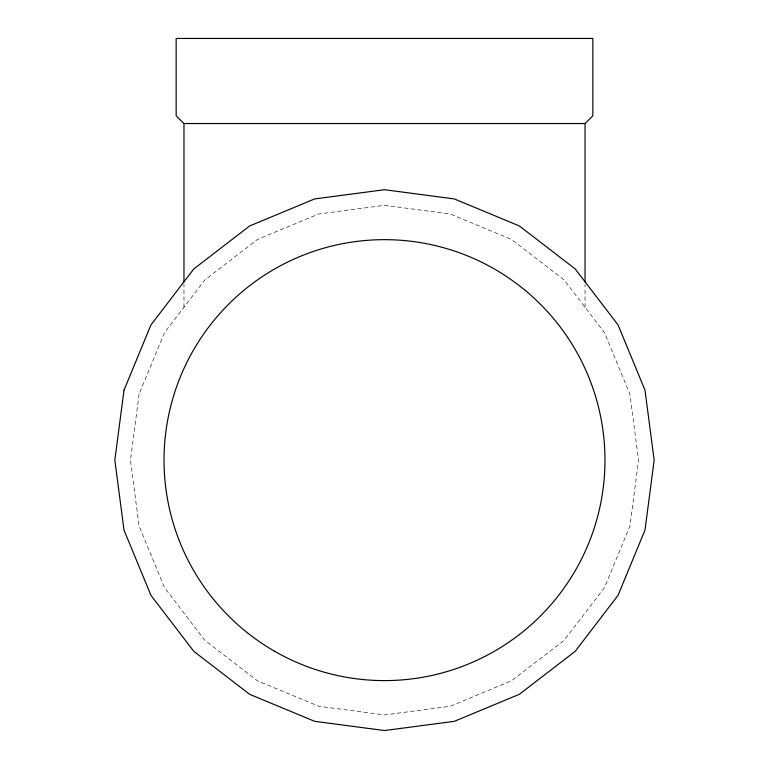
<?xml version="1.0" encoding="UTF-8"?>
<svg xmlns="http://www.w3.org/2000/svg" width="769" height="769" viewBox="0 0 769 769"><rect width="100%" height="100%" fill="white"/><g stroke="black" fill="none" stroke-linecap="round" stroke-linejoin="round"><path stroke-width="0.58" stroke-dasharray="3.85 2.88" d="M183.964 307.244L183.964 284.434M585.036 307.244L585.036 284.434M139.093 394.18L130.432 460.131L139.093 526.083L164.47 587.535L204.842 640.308L257.471 680.805L318.741 706.259L384.5 714.939L450.259 706.259L511.529 680.805L564.158 640.308L604.53 587.535L629.907 526.083L638.568 460.131L629.907 394.18L604.53 332.717L564.158 279.945L511.529 239.457L450.259 213.993L384.5 205.313L318.741 213.993L257.471 239.457L204.842 279.945L164.47 332.717L139.093 394.18"/><path stroke-width="1.15" d="M183.964 282.031L183.964 123.54L176.159 115.811L176.159 38.45L592.841 38.45L592.841 115.811L585.036 123.54L183.964 123.54M585.036 282.031L585.036 123.54M124.011 390.152L114.831 460.131L124.011 530.11L150.945 595.321L193.798 651.333L249.646 694.311L314.694 721.332L384.5 730.55L454.306 721.332L519.354 694.311L575.202 651.333L618.055 595.321L644.989 530.11L654.169 460.131L644.989 390.152L618.055 324.931L575.202 268.929L519.354 225.951L454.306 198.921L384.5 189.712L314.694 198.921L249.646 225.951L193.798 268.929L150.945 324.931L124.011 390.152M273.985 650.901A220.472 220.472 0 0 0 604.972 460.448A220.472 220.472 0 0 0 274.543 269.035A220.472 220.472 0 0 0 273.985 650.901"/></g></svg>
